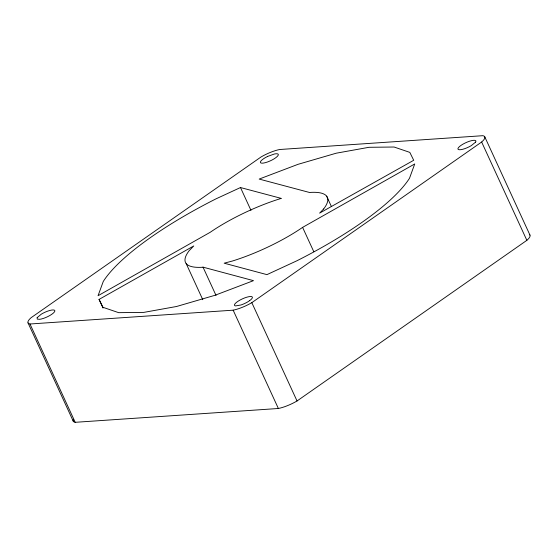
<?xml version="1.0" encoding="UTF-8"?>
<svg xmlns="http://www.w3.org/2000/svg" width="558" height="558" viewBox="0 0 558 558"><rect width="100%" height="100%" fill="white"/><g stroke="black" fill="none" stroke-linecap="round" stroke-linejoin="round"><path stroke-width="0.84" d="M29.992 323.996L233.153 310.178A19.509 5.113 -24.7 0 0 251.818 302.659L481.638 142.018A19.509 5.113 -24.7 0 0 482.789 135.692L279.628 149.509A19.509 5.113 -24.7 0 0 260.963 157.028L31.143 317.669A19.509 5.113 -24.7 0 0 29.992 323.996L75.211 422.308L278.372 408.491A19.509 5.113 -24.7 0 0 297.037 400.972L526.857 240.331A19.509 5.113 -24.7 0 0 529.277 234.416M302.603 227.378L414.74 163.94L409.516 178.225A173.405 45.463 -24.7 0 1 296.912 260.774L266.933 274.634L224.156 263.188L232.351 261.046A78.036 20.458 -24.7 0 0 302.603 227.378L313.819 251.756M99.066 299.409L193.766 245.945L189.148 250.709A78.036 20.458 -24.7 0 0 201.954 267.296L203.021 267.149L253.492 280.653L214.774 295.356L176.558 306.488L143.783 312.389L118.687 312.668L102.972 307.305L99.066 299.409L103.049 308.065M240.477 187.537L215.869 198.913A173.405 45.463 -24.7 0 0 103.265 281.462L98.055 295.712L210.178 232.309A78.036 20.458 -24.7 0 1 280.43 198.641L281.316 198.411L240.477 187.537L250.967 210.352M484.756 136.808L529.974 235.12M481.638 142.018L526.857 240.331M326.639 196.179L331.34 206.397M251.818 302.659L297.037 400.972M233.153 310.178L278.372 408.491M203.021 267.149L216.044 295.461M186.142 263.509L202.784 299.688M28.026 322.88L73.244 421.192M75.211 422.308A19.509 5.113 -24.7 0 1 73.321 419.623M37.163 317.642L37.212 319.078L39.576 319.329A9.828 2.574 -24.7 0 0 51.72 314.335A9.828 2.574 -24.7 0 0 53.184 309.941A9.828 2.574 -24.7 0 0 41.299 314.175L37.163 317.642M475.549 142.164L471.245 145.659A9.828 2.574 -24.7 0 1 459.436 149.746A9.828 2.574 -24.7 0 1 461.278 145.206A9.828 2.574 -24.7 0 1 473.4 140.337L474.788 140.337A9.828 2.574 -24.7 0 1 475.549 142.164M323.633 208.978L319.629 213.114L413.715 160.279L409.809 152.383L394.094 147.019L368.998 147.298L336.223 153.199L298.007 164.331L259.177 179.076L309.76 192.538L310.827 192.391A78.036 20.458 -24.7 0 1 323.633 208.978M249.67 300.623L247.787 301.857A9.828 2.574 -24.7 0 1 240.944 304.982L235.56 305.917A9.828 2.574 -24.7 0 1 238.399 301.02A9.828 2.574 -24.7 0 1 250.416 296.507A9.828 2.574 -24.7 0 1 249.67 300.623M267.568 156.449L265.343 157.628A9.828 2.574 -24.7 0 0 262.12 163.18A9.828 2.574 -24.7 0 0 275.875 157.642A9.828 2.574 -24.7 0 0 274.32 154.015L267.568 156.449"/></g></svg>
